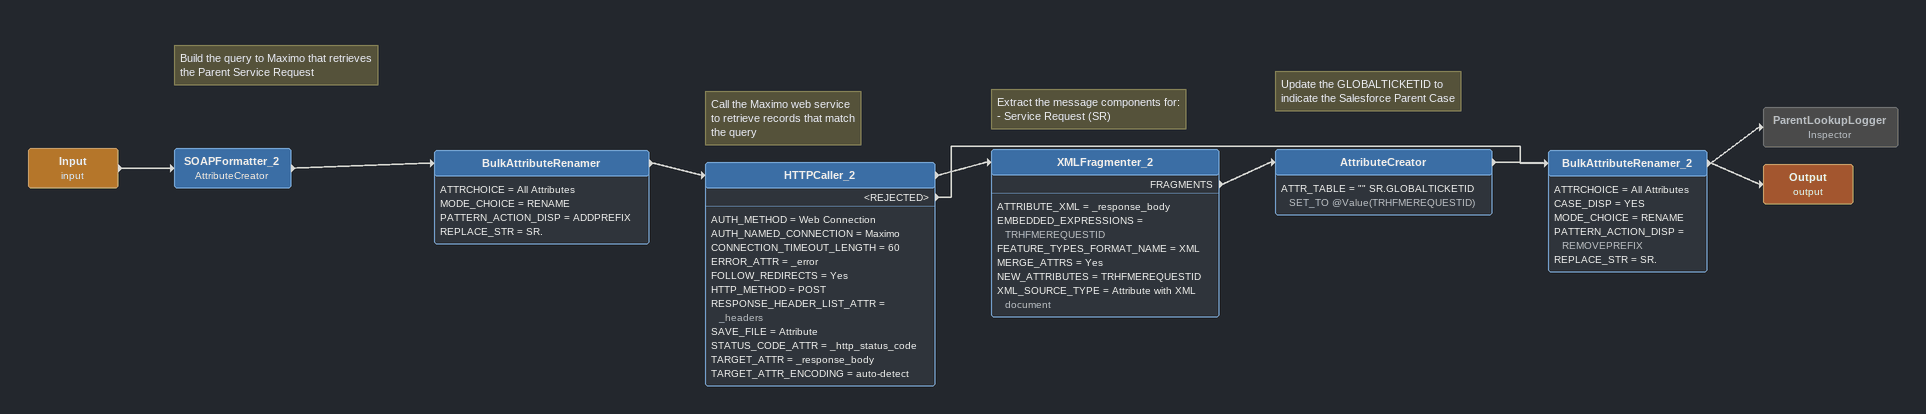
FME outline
Input (input)
    -> SOAPFormatter_2
Note: Build the query to Maximo that retrieves / the Parent Service Request
SOAPFormatter_2: AttributeCreator
    -> BulkAttributeRenamer
BulkAttributeRenamer
    ATTRCHOICE = All Attributes
    MODE_CHOICE = RENAME
    PATTERN_ACTION_DISP = ADDPREFIX
    REPLACE_STR = SR.
    -> HTTPCaller_2
Note: Call the Maximo web service / to retrieve records that match / the query
HTTPCaller_2
    AUTH_METHOD = Web Connection
    AUTH_NAMED_CONNECTION = Maximo
    CONNECTION_TIMEOUT_LENGTH = 60
    ERROR_ATTR = _error
    FOLLOW_REDIRECTS = Yes
    HTTP_METHOD = POST
    RESPONSE_HEADER_LIST_ATTR = _headers
    SAVE_FILE = Attribute
    STATUS_CODE_ATTR = _http_status_code
    TARGET_ATTR = _response_body
    TARGET_ATTR_ENCODING = auto-detect
    -> XMLFragmenter_2
    <REJECTED> -> BulkAttributeRenamer_2
Note: Extract the message components for: / - Service Request (SR)
XMLFragmenter_2
    ATTRIBUTE_XML = _response_body
    EMBEDDED_EXPRESSIONS = TRHFMEREQUESTID
    FEATURE_TYPES_FORMAT_NAME = XML
    MERGE_ATTRS = Yes
    NEW_ATTRIBUTES = TRHFMEREQUESTID
    XML_SOURCE_TYPE = Attribute with XML document
    FRAGMENTS -> AttributeCreator
Note: Update the GLOBALTICKETID to / indicate the Salesforce Parent Case
AttributeCreator
    ATTR_TABLE = "" SR.GLOBALTICKETID SET_TO @Value(TRHFMEREQUESTID)
    -> BulkAttributeRenamer_2
BulkAttributeRenamer_2
    ATTRCHOICE = All Attributes
    CASE_DISP = YES
    MODE_CHOICE = RENAME
    PATTERN_ACTION_DISP = REMOVEPREFIX
    REPLACE_STR = SR.
    -> Output (output)
    -> ParentLookupLogger
ParentLookupLogger: Inspector [off]
Output (output)
